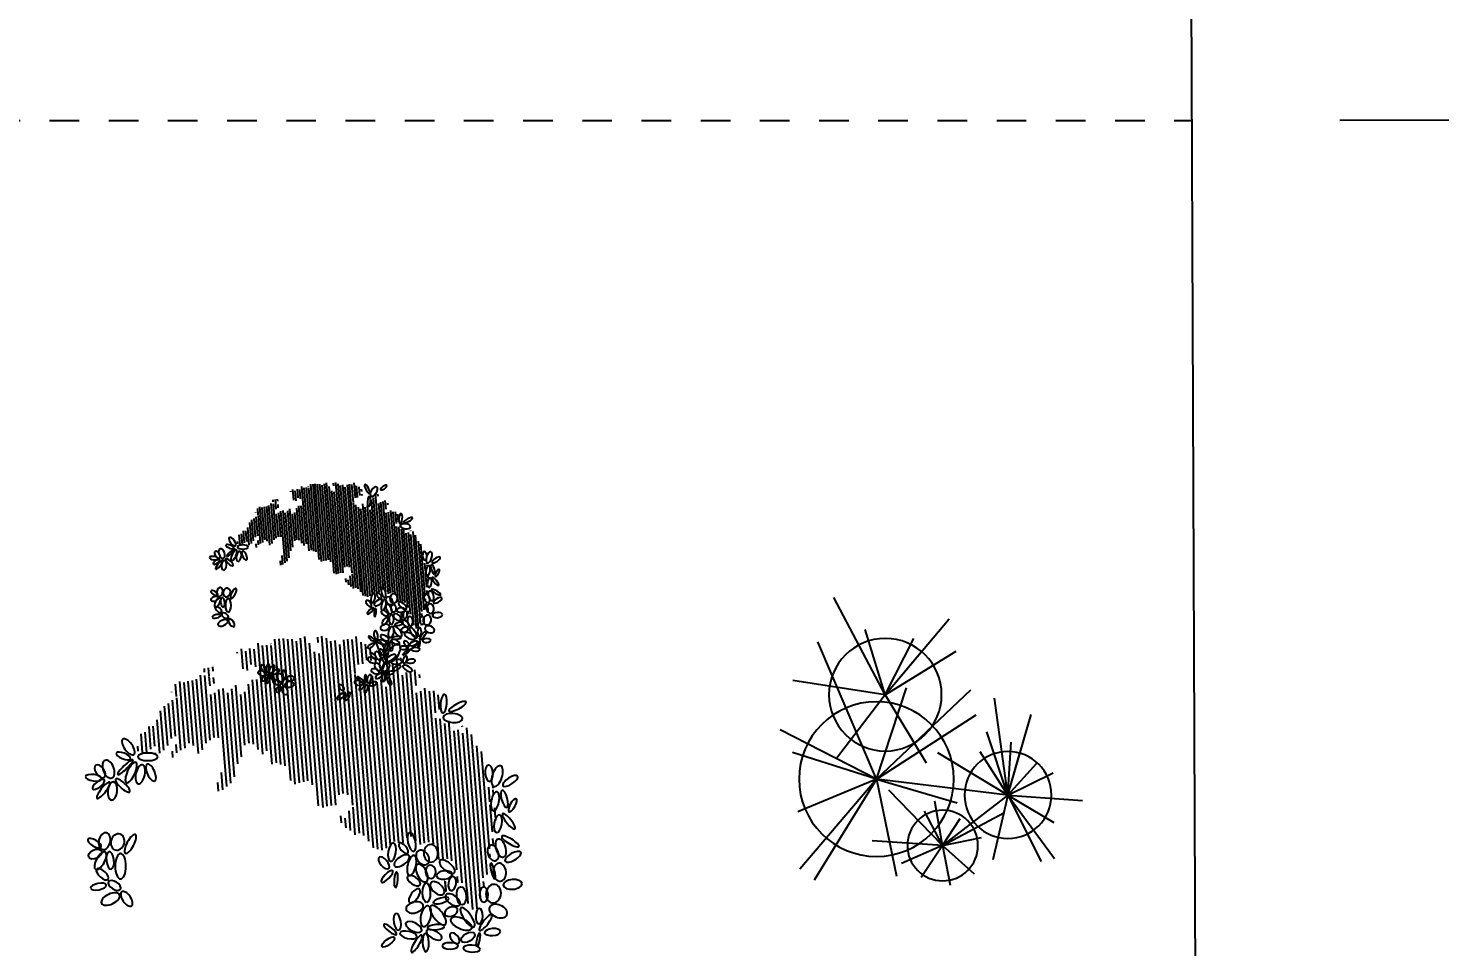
# Model space of a CAD drawing. Header units: millimetres. Extents: x 1590 to 1932, y -48 to 167.
# Drawn here: x 1717.127 to 1721.896, y -15.475 to -12.371 of the extents above; entities that cross this region are included whole.
import ezdxf

# ---------------------------------------------------------------- set-up
doc = ezdxf.new("R2010")
doc.units = ezdxf.units.MM
doc.header["$LTSCALE"] = 0.1
doc.header["$MEASUREMENT"] = 0
doc.header["$PDMODE"] = 35
doc.header["$PDSIZE"] = 0.75
doc.linetypes.add('DASHED', pattern=[0.75, 0.5, -0.25])
doc.layers.get('0').update_dxf_attribs({"linetype": 'CONTINUOUS'})
doc.layers.get('DEFPOINTS').update_dxf_attribs({"linetype": 'CONTINUOUS'})
for name, color, linetype in [('CALLES', 3, 'CONTINUOUS'), ('MUEBLES', 1, 'CONTINUOUS'), ('PAREDES', 3, 'CONTINUOUS'), ('TERRENO', 4, 'CONTINUOUS')]:
    doc.layers.add(name, color=color, linetype=linetype)
doc.styles.add('ROMAND', font='romand.shx')
doc.dimstyles.new('URBA', dxfattribs={"dimtxt": 20, "dimasz": 0.5, "dimexe": 1.25, "dimexo": 0.63, "dimgap": 0.63, "dimtad": 0, "dimtih": 1, "dimtoh": 1, "dimzin": 1, "dimdsep": 46, "dimtxsty": 'ROMAND', "dimcen": 2.5, "dimclrd": 1, "dimclre": 1, "dimclrt": 3, "dimadec": 0, "dimazin": 0, "dimtfac": 1, "dimtmove": 0, "dimatfit": 3, "dimfxl": 1, "dimtvp": 1, "dimtolj": 1, "dimtzin": 1, "dimarcsym": 0})

# ---------------------------------------------------------------- blocks, each defined once
blk = doc.blocks.new('*D28')
at = {"color": 1, "linetype": 'Continuous', "lineweight": -2, "transparency": 16777216}
for p, q in [((1721.4055, 24.0675), (1723.9452, 24.0781)), ((1723.446, 23.876), (1723.5199, 6.1137)), ((1723.5972, -12.4736), (1723.5233, 5.2887)), ((1721.5584, -12.6821), (1724.098, -12.6716))]:
    blk.add_line(p, q, dxfattribs=at)
at = {"color": 1, "linetype": 'Continuous', "transparency": 16777216}
for points in [[(1723.4793, 23.8761), (1723.4127, 23.8758), (1723.4452, 24.076)], [(1723.6306, -12.4735), (1723.5639, -12.4738), (1723.5981, -12.6736)]]:
    blk.add_solid(points, dxfattribs=at)
at = {"layer": 'DEFPOINTS', "color": 0, "linetype": 'Continuous', "transparency": 16777216}
for p in [(1720.9055, 24.0654), (1723.4452, 24.076), (1721.0584, -12.6842)]:
    blk.add_point(p, dxfattribs=at)
at = {"color": 3, "linetype": 'Continuous', "transparency": 16777216, "insert": (1723.5216, 5.7012), "char_height": 0.625, "attachment_point": 5, "style": 'ROMAND'}
blk.add_mtext('\\A1;36.75', dxfattribs=at)
blk = doc.blocks.new('E6', base_point=(554.09564, 428.344445))
blk.add_circle((554.330218, 428.344445), 0.234577)
blk = doc.blocks.new('ARB-9')
at = {"color": 0}
for p, q in [((24.1087, 9.9248), (24.1087, 9.9251)), ((24.1294, 9.0923), (24.1294, 9.9436)), ((24.1501, 9.0739), (24.1501, 9.9455)), ((24.1708, 9.8457), (24.1708, 9.9151)), ((24.088, 9.8143), (24.088, 9.8431)), ((24.1087, 9.0668), (24.1087, 9.8917)), ((24.1708, 9.0774), (24.1708, 9.8439)), ((24.0673, 9.1582), (24.0673, 9.7828)), ((24.088, 9.1022), (24.088, 9.7978)), ((24.1915, 9.0269), (24.1915, 9.8133)), ((24.2121, 9.7806), (24.2121, 9.8114)), ((24.0466, 9.7501), (24.0466, 9.7506)), ((24.0466, 9.6834), (24.0466, 9.6979)), ((24.2121, 9.0374), (24.2121, 9.7485)), ((24.2328, 9.0133), (24.2328, 9.7024)), ((24.0259, 9.6112), (24.0259, 9.6405)), ((24.0466, 9.187), (24.0466, 9.6593)), ((24.2535, 9.0084), (24.2535, 9.6908)), ((24.2742, 8.8753), (24.2742, 9.6908)), ((24.2949, 9.6449), (24.2949, 9.6908)), ((24.2949, 8.8594), (24.2949, 9.6427)), ((24.0259, 9.4474), (24.0259, 9.5793)), ((24.3156, 8.8724), (24.3156, 9.6175)), ((24.3363, 8.8786), (24.3363, 9.604)), ((24.357, 8.7734), (24.357, 9.6075)), ((24.3777, 8.7773), (24.3777, 9.6118)), ((24.3984, 8.788), (24.3984, 9.5928)), ((24.419, 8.6927), (24.419, 9.5697)), ((24.4397, 8.7347), (24.4397, 9.5747)), ((24.4604, 8.7513), (24.4604, 9.5946)), ((24.4811, 8.838), (24.4811, 9.5949)), ((24.5018, 8.8005), (24.5018, 9.5864)), ((24.5225, 8.8119), (24.5225, 9.603)), ((24.5432, 8.7801), (24.5432, 9.6154)), ((24.5639, 8.8238), (24.5639, 9.6235)), ((24.5846, 8.8056), (24.5846, 9.6172)), ((24.6053, 8.7842), (24.6053, 9.6088)), ((24.6259, 8.7665), (24.6259, 9.5746)), ((24.0053, 9.5215), (24.0053, 9.5254)), ((24.0053, 9.4646), (24.0053, 9.511)), ((24.6466, 8.5934), (24.6466, 9.5454)), ((24.6673, 8.5955), (24.6673, 9.5335)), ((24.688, 9.4056), (24.688, 9.5397)), ((24.7087, 9.4218), (24.7087, 9.5173)), ((24.7294, 9.4547), (24.7294, 9.5023)), ((24.0259, 9.3628), (24.0259, 9.4339)), ((24.7501, 9.4423), (24.7501, 9.4759)), ((24.0053, 9.3775), (24.0053, 9.398)), ((24.0053, 9.3565), (24.0053, 9.3688)), ((24.688, 8.616), (24.688, 9.3953)), ((24.7708, 8.5679), (24.7708, 9.3891)), ((24.7915, 8.6511), (24.7915, 9.3886)), ((24.8121, 8.6408), (24.8121, 9.3903)), ((24.8328, 8.598), (24.8328, 9.3954)), ((24.8535, 8.564), (24.8535, 9.3849)), ((24.7087, 8.5945), (24.7087, 9.3435)), ((24.7294, 8.5968), (24.7294, 9.3354)), ((24.7501, 8.5806), (24.7501, 9.3406)), ((24.8742, 8.5692), (24.8742, 9.2812)), ((24.8949, 8.582), (24.8949, 9.2612)), ((24.9156, 8.5708), (24.9156, 9.2639)), ((24.9363, 8.5689), (24.9363, 9.267)), ((24.957, 8.564), (24.957, 9.271)), ((24.9777, 8.564), (24.9777, 9.2518)), ((25.2673, 8.7822), (25.2673, 9.2414)), ((25.288, 8.786), (25.288, 9.2564)), ((25.3087, 9.1859), (25.3087, 9.27)), ((25.3294, 9.2341), (25.3294, 9.2748)), ((24.9984, 8.564), (24.9984, 9.1802)), ((25.019, 8.5944), (25.019, 9.1711)), ((25.0397, 8.5906), (25.0397, 9.1611)), ((25.0604, 8.5906), (25.0604, 9.1659)), ((25.2259, 8.7869), (25.2259, 9.1507)), ((25.2466, 8.8043), (25.2466, 9.2127)), ((25.0811, 8.5775), (25.0811, 9.1)), ((25.1018, 8.7519), (25.1018, 9.1141)), ((25.1225, 8.7519), (25.1225, 9.0898)), ((25.2053, 8.7712), (25.2053, 9.1185)), ((25.4121, 8.7315), (25.4121, 9.0861)), ((25.5363, 9.0638), (25.5363, 9.0945)), ((24.1294, 9.0554), (24.1294, 9.0613)), ((25.1432, 8.771), (25.1432, 9.0618)), ((25.1639, 8.8069), (25.1639, 9.0561)), ((25.1846, 8.8183), (25.1846, 9.0642)), ((25.3087, 8.7992), (25.3087, 9.019)), ((25.3294, 8.8056), (25.3294, 9.0154)), ((25.3501, 8.7125), (25.3501, 9.0256)), ((25.3708, 8.7091), (25.3708, 9.0386)), ((25.3915, 8.7263), (25.3915, 9.0703)), ((25.4328, 8.7335), (25.4328, 9.0454)), ((25.4535, 8.7383), (25.4535, 9.0328)), ((25.4742, 8.7315), (25.4742, 9.0541)), ((25.4949, 8.8095), (25.4949, 9.0623)), ((25.5156, 9.0331), (25.5156, 9.0737)), ((25.557, 8.8441), (25.557, 9.0349)), ((25.5777, 8.865), (25.5777, 9.0567)), ((25.5984, 8.9077), (25.5984, 9.069)), ((25.619, 9.0653), (25.619, 9.0752)), ((25.619, 8.9369), (25.619, 9.0331)), ((25.6397, 8.9362), (25.6397, 9.0465)), ((25.6604, 8.9619), (25.6604, 9.0627)), ((25.6811, 8.9681), (25.6811, 9.0603)), ((25.7018, 9.0264), (25.7018, 9.0502)), ((24.2328, 8.8976), (24.2328, 8.9679)), ((24.2535, 8.876), (24.2535, 8.9827)), ((25.5156, 8.8186), (25.5156, 8.993)), ((25.5363, 8.8331), (25.5363, 9.0032)), ((24.3156, 8.792), (24.3156, 8.8086)), ((24.3363, 8.7673), (24.3363, 8.8441)), ((24.6259, 8.5974), (24.6259, 8.7617)), ((25.3087, 8.7247), (25.3087, 8.7544)), ((25.3294, 8.7183), (25.3294, 8.7649)), ((25.4949, 8.7431), (25.4949, 8.803)), ((25.5156, 8.7777), (25.5156, 8.7793)), ((24.3984, 8.7049), (24.3984, 8.7207)), ((24.5432, 8.6897), (24.5432, 8.7049)), ((24.5639, 8.6245), (24.5639, 8.7016)), ((24.5846, 8.6124), (24.5846, 8.7179)), ((24.6053, 8.5838), (24.6053, 8.719)), ((25.1018, 8.6049), (25.1018, 8.6898)), ((25.1225, 8.6002), (25.1225, 8.6777)), ((25.1432, 8.6109), (25.1432, 8.7044)), ((25.1639, 8.5974), (25.1639, 8.6953)), ((25.3087, 8.6744), (25.3087, 8.6939)), ((25.3294, 8.6773), (25.3294, 8.7163)), ((25.3501, 8.6786), (25.3501, 8.6964)), ((24.5432, 8.6472), (24.5432, 8.6663)), ((25.1846, 8.6109), (25.1846, 8.6168)), ((24.2904, 8.5574), (24.2904, 8.5576)), ((24.2904, 8.0998), (24.2904, 8.5398)), ((24.3014, 8.1134), (24.3014, 8.5675)), ((24.3125, 8.1036), (24.3125, 8.5685)), ((24.3235, 8.5152), (24.3235, 8.5523)), ((24.7915, 8.5711), (24.7915, 8.5969)), ((25.019, 8.5834), (25.019, 8.5854)), ((24.2683, 8.1486), (24.2683, 8.4817)), ((24.2794, 8.4985), (24.2794, 8.5138)), ((24.2794, 8.1187), (24.2794, 8.4897)), ((24.3235, 8.1055), (24.3235, 8.5143)), ((24.3345, 8.0786), (24.3345, 8.4979)), ((24.3456, 8.4805), (24.3456, 8.4969)), ((24.2463, 8.3902), (24.2463, 8.4058)), ((24.2573, 8.4643), (24.2573, 8.4645)), ((24.2573, 8.4287), (24.2573, 8.4364)), ((24.2573, 8.164), (24.2573, 8.4158)), ((24.3456, 8.0841), (24.3456, 8.4634)), ((24.3566, 8.0713), (24.3566, 8.4388)), ((24.3676, 8.0687), (24.3676, 8.4326)), ((24.3787, 7.9977), (24.3787, 8.4326)), ((24.3897, 8.4082), (24.3897, 8.4326)), ((24.3897, 7.9892), (24.3897, 8.407)), ((24.5332, 7.9702), (24.5332, 8.3967)), ((24.2352, 8.3423), (24.2352, 8.3444)), ((24.2352, 8.312), (24.2352, 8.3367)), ((24.2463, 8.3028), (24.2463, 8.3732)), ((24.4007, 7.9962), (24.4007, 8.3935)), ((24.4118, 7.9995), (24.4118, 8.3864)), ((24.4228, 7.9434), (24.4228, 8.3882)), ((24.4338, 7.9454), (24.4338, 8.3905)), ((24.4449, 7.9511), (24.4449, 8.3804)), ((24.4559, 7.9003), (24.4559, 8.368)), ((24.467, 7.9227), (24.467, 8.3707)), ((24.478, 7.9316), (24.478, 8.3813)), ((24.489, 7.9778), (24.489, 8.3815)), ((24.5001, 7.9578), (24.5001, 8.3769)), ((24.5111, 7.9639), (24.5111, 8.3858)), ((24.5221, 7.9469), (24.5221, 8.3924)), ((24.5442, 7.9605), (24.5442, 8.3934)), ((24.5552, 7.9491), (24.5552, 8.3889)), ((24.5663, 7.9397), (24.5663, 8.3707)), ((24.5773, 7.8473), (24.5773, 8.3551)), ((24.5883, 7.8485), (24.5883, 8.3487)), ((24.5994, 8.2805), (24.5994, 8.352)), ((24.6104, 8.2892), (24.6104, 8.3401)), ((24.6214, 8.3067), (24.6214, 8.3321)), ((24.2352, 8.2655), (24.2352, 8.2765)), ((24.2352, 8.2543), (24.2352, 8.2609)), ((24.2463, 8.2577), (24.2463, 8.2956)), ((24.5994, 7.8594), (24.5994, 8.275)), ((24.6325, 8.3001), (24.6325, 8.318)), ((24.6435, 7.8337), (24.6435, 8.2717)), ((24.6545, 7.8781), (24.6545, 8.2714)), ((24.6656, 7.8726), (24.6656, 8.2724)), ((24.6766, 7.8498), (24.6766, 8.2751)), ((24.6876, 7.8316), (24.6876, 8.2695)), ((24.6104, 7.8479), (24.6104, 8.2474)), ((24.6214, 7.8491), (24.6214, 8.2431)), ((24.6325, 7.8405), (24.6325, 8.2458)), ((24.6987, 7.8345), (24.6987, 8.2142)), ((24.7097, 7.8413), (24.7097, 8.2035)), ((24.7207, 7.8353), (24.7207, 8.205)), ((24.7318, 7.8343), (24.7318, 8.2066)), ((24.7428, 7.8316), (24.7428, 8.2087)), ((24.7538, 7.8316), (24.7538, 8.1985)), ((24.9083, 7.948), (24.9083, 8.193)), ((24.9194, 7.9501), (24.9194, 8.2009)), ((24.9304, 8.1634), (24.9304, 8.2082)), ((24.9414, 8.189), (24.9414, 8.2108)), ((24.7649, 7.8316), (24.7649, 8.1603)), ((24.7759, 7.8479), (24.7759, 8.1555)), ((24.787, 7.8458), (24.787, 8.1501)), ((24.798, 7.8458), (24.798, 8.1527)), ((24.8201, 7.9319), (24.8201, 8.125)), ((24.8752, 7.9422), (24.8752, 8.1274)), ((24.8863, 7.9505), (24.8863, 8.1446)), ((24.8973, 7.9598), (24.8973, 8.1777)), ((24.3014, 8.0937), (24.3014, 8.0969)), ((24.809, 7.8389), (24.809, 8.1175)), ((24.8311, 7.9319), (24.8311, 8.1121)), ((24.8421, 7.942), (24.8421, 8.0971)), ((24.8532, 7.9612), (24.8532, 8.0941)), ((24.8642, 7.9673), (24.8642, 8.0984)), ((24.9304, 7.9571), (24.9304, 8.0743)), ((24.9414, 7.9605), (24.9414, 8.0724)), ((24.9525, 7.9109), (24.9525, 8.0778)), ((24.9635, 7.909), (24.9635, 8.0848)), ((24.9745, 7.9182), (24.9745, 8.1017)), ((24.9856, 7.921), (24.9856, 8.1101)), ((24.9966, 7.9221), (24.9966, 8.0884)), ((25.0076, 7.9246), (25.0076, 8.0817)), ((25.0187, 7.921), (25.0187, 8.0931)), ((25.0297, 7.9626), (25.0297, 8.0974)), ((25.0407, 8.0818), (25.0407, 8.1035)), ((25.0407, 7.9675), (25.0407, 8.0604)), ((25.0518, 8.0982), (25.0518, 8.1146)), ((25.0518, 7.9752), (25.0518, 8.0659)), ((25.0628, 7.981), (25.0628, 8.0828)), ((25.0738, 7.9922), (25.0738, 8.0945)), ((25.0849, 8.015), (25.0849, 8.101)), ((25.0959, 8.099), (25.0959, 8.1043)), ((25.0959, 8.0306), (25.0959, 8.0819)), ((25.107, 8.0302), (25.107, 8.089)), ((25.118, 8.0439), (25.118, 8.0976)), ((25.129, 8.0472), (25.129, 8.0964)), ((25.1401, 8.0783), (25.1401, 8.091)), ((24.3566, 8.0096), (24.3566, 8.0471)), ((24.3676, 7.9981), (24.3676, 8.055)), ((24.4007, 7.9533), (24.4007, 7.9621)), ((24.4118, 7.9401), (24.4118, 7.9811)), ((24.5663, 7.8495), (24.5663, 7.9371)), ((24.9304, 7.9174), (24.9304, 7.9332)), ((24.9414, 7.914), (24.9414, 7.9388)), ((25.0297, 7.9272), (25.0297, 7.9591)), ((25.0407, 7.9456), (25.0407, 7.9465)), ((24.4449, 7.9068), (24.4449, 7.9153)), ((24.5221, 7.8987), (24.5221, 7.9068)), ((24.5221, 7.876), (24.5221, 7.8862)), ((24.5332, 7.8639), (24.5332, 7.905)), ((24.5442, 7.8575), (24.5442, 7.9138)), ((24.5552, 7.8422), (24.5552, 7.9143)), ((24.8201, 7.8535), (24.8201, 7.8988)), ((24.8311, 7.851), (24.8311, 7.8923)), ((24.8421, 7.8567), (24.8421, 7.9066)), ((24.8532, 7.8495), (24.8532, 7.9017)), ((24.8642, 7.8567), (24.8642, 7.8598)), ((24.9304, 7.8906), (24.9304, 7.901)), ((24.9414, 7.8921), (24.9414, 7.9129)), ((24.9525, 7.8928), (24.9525, 7.9023)), ((24.6545, 7.8354), (24.6545, 7.8492)), ((24.7759, 7.842), (24.7759, 7.8431))]:
    blk.add_line(p, q, dxfattribs=at)
for p, xscale, yscale, zscale, rotation in [((24.1254, 10.0625), 0.1398701017241379, -0.03284366702586208, 0.1398701017241379, 73.542731), ((24.2109, 10.1282), 0.1758367028017242, -0.07173749288793103, 0.1758367028017242, 171.928069), ((24.1502, 10.0625), 0.1574537877155173, 0.08556640991379312, 0.1574537877155173, 25.551858), ((24.2293, 10.1023), 0.1334760420258621, -0.07260180129310345, 0.1334760420258621, 305.58337), ((24.2349, 10.1152), 0.1638478474137931, -0.06568735150862069, 0.1638478474137931, 355.645101), ((24.3868, 10.0426), 0.1886248396551724, -0.06568735150862069, 0.1886248396551724, 87.213589), ((24.4051, 10.0495), 0.2062085081896552, -0.05272274288793104, 0.2062085081896552, 54.41663), ((24.1014, 10.0625), 0.1638478474137931, -0.07173749288793103, 0.1638478474137931, 180), ((24.1254, 10.0495), 0.2070077547413793, -0.05272274288793104, 0.2070077547413793, 227.239264), ((24.1502, 10.0297), 0.2365802961206897, -0.07865196012931033, 0.2365802961206897, 299.935902), ((24.1622, 10.0366), 0.2365802961206897, -0.1054454857758621, 0.2365802961206897, 330.837991), ((24.3804, 10.0297), 0.1766359668103449, -0.07865196012931033, 0.1766359668103449, 146.794294), ((24.4051, 10.0297), 0.1822307799568966, -0.08556640991379312, 0.1822307799568966, 327.347353), ((24.4291, 10.0564), 0.1822307799568966, -0.07260180129310345, 0.1822307799568966, 342.3308149999999), ((24.5266, 10.0366), 0.1694426431034483, -0.04580827564655172, 0.1694426431034483, 316.804062), ((24.5386, 10.0495), 0.1574537877155173, 0.05877288426724138, 0.1574537877155173, 32.501065), ((24.0678, 9.9424), 0.1934203887931035, -0.1287817778017241, 0.1934203887931035, 152.112675), ((24.1254, 10.0167), 0.1582530342672414, -0.07260180129310345, 0.1582530342672414, 263.05435), ((24.2229, 9.938), 0.1398701017241379, -0.09161656875000002, 0.1398701017241379, 16.690792), ((24.35, 9.9112), 0.2429743558189655, -0.09766671012931036, 0.2429743558189655, 122.817286), ((24.3748, 10.0167), 0.1758367028017242, -0.05272274288793104, 0.1758367028017242, 180), ((24.3628, 9.9112), 0.2181973635775862, -0.1045811773706897, 0.2181973635775862, 72.40862299999999), ((24.5146, 10.0167), 0.1758367028017242, -0.07260180129310345, 0.1758367028017242, 274.748106), ((24.0551, 9.9216), 0.1934203887931035, -0.1547109950431035, 0.1934203887931035, 254.7984), ((24.0926, 9.9147), 0.1558552596982759, -0.08729502672413794, 0.1558552596982759, 266.487796), ((24.1989, 9.9182), 0.1814315159482759, -0.1045811773706897, 0.1814315159482759, 270), ((24.2109, 9.9182), 0.1758367028017242, -0.09161656875000002, 0.1758367028017242, 319.587694), ((24.338, 9.8983), 0.170241907112069, -0.05185843448275862, 0.170241907112069, 191.266013), ((24.3868, 9.9052), 0.1822307799568966, -0.1114956271551724, 0.1822307799568966, 10.58008), ((24.3987, 9.8265), 0.170241907112069, -0.07865196012931033, 0.170241907112069, 49.743806), ((23.9927, 9.8404), 0.1934203887931035, -0.10112394375, 0.1934203887931035, 180), ((24.2469, 9.8464), 0.1462641788793103, -0.07951626853448276, 0.1462641788793103, 255.613959), ((24.2836, 9.8594), 0.1758367028017242, -0.09853101853448276, 0.1758367028017242, 314.0484609999999), ((24.2717, 9.8464), 0.1031042540948276, -0.006914449784482759, 0.1031042540948276, 270), ((24.3628, 9.7997), 0.1998144484913793, 0.07865196012931033, 0.1998144484913793, 85.992639), ((24.0055, 9.8205), 0.187026311637931, -0.1348319191810345, 0.187026311637931, 270), ((24.0303, 9.8067), 0.1686433965517242, -0.03370797543103448, 0.1686433965517242, 280.4783160000001), ((24.2229, 9.7609), 0.1942196353448276, -0.08556640991379312, 0.1942196353448276, 315.909593), ((24.2349, 9.7669), 0.1638478474137931, -0.0847021015086207, 0.1638478474137931, 2.251892), ((24.338, 9.7807), 0.1398701017241379, -0.1054454857758621, 0.1398701017241379, 270), ((24.3628, 9.7937), 0.1998144484913793, -0.09853101853448276, 0.1998144484913793, 291.88042), ((24.3931, 9.8067), 0.1574537877155173, -0.07865196012931033, 0.1574537877155173, 321.691422), ((24.4107, 9.6623), 0.212602567887931, -0.08556640991379312, 0.212602567887931, 71.749948), ((24.5018, 9.7341), 0.1638478474137931, -0.03889382586206896, 0.1638478474137931, 81.175392), ((24.5202, 9.728), 0.1638478474137931, -0.05272274288793104, 0.1638478474137931, 40.566776), ((25.8342, 9.7228), 0.1758367028017242, -0.08556640991379312, 0.1758367028017242, 119.944796), ((25.8462, 9.7358), 0.2062085081896552, -0.1045811773706897, 0.2062085081896552, 20.744685), ((23.9743, 9.7263), 0.187026311637931, -0.0743304181034483, 0.187026311637931, 205.261598), ((23.9807, 9.7055), 0.1934203887931035, -0.10112394375, 0.1934203887931035, 282.305911), ((24.0175, 9.7194), 0.1686433965517242, -0.1080383935344828, 0.1686433965517242, 287.217457), ((24.3324, 9.7012), 0.1822307799568966, -0.144339311637931, 0.1822307799568966, 266.129052), ((24.35, 9.7081), 0.1646470939655172, -0.1184100943965517, 0.1646470939655172, 301.793919), ((24.4355, 9.6623), 0.1822307799568966, -0.08556640991379312, 0.1822307799568966, 29.714794), ((24.5386, 9.715), 0.1518589745689655, -0.07260180129310345, 0.1518589745689655, 306.041986), ((25.8398, 9.7099), 0.1454649148706897, -0.07865196012931033, 0.1454649148706897, 322.530636), ((25.9069, 9.6839), 0.1638478474137931, -0.06568735150862069, 0.1638478474137931, 6.885925999999999), ((23.9807, 9.6044), 0.2054092441810345, -0.05358705129310345, 0.2054092441810345, 144.501428), ((24.4107, 9.6424), 0.2006136950431035, -0.07865196012931033, 0.2006136950431035, 277.965534), ((24.4411, 9.6494), 0.1342753060344828, -0.0596371926724138, 0.1342753060344828, 305.188152), ((24.5266, 9.6822), 0.1942196353448276, -0.07865196012931033, 0.1942196353448276, 256.776838), ((25.8254, 9.5379), 0.261357288362069, -0.1114956271551724, 0.261357288362069, 85.44208800000001), ((25.895, 9.6571), 0.1574537877155173, -0.07173749288793103, 0.1574537877155173, 314.1184079999999), ((23.9679, 9.4964), 0.1998144484913793, -0.05358705129310345, 0.1998144484913793, 124.601171), ((24.0055, 9.5845), 0.187026311637931, -0.0812448853448276, 0.187026311637931, 254.828294), ((25.8798, 9.524), 0.1822307799568966, -0.07865196012931033, 0.1822307799568966, 92.20655800000002), ((25.8981, 9.524), 0.2062085081896552, -0.0847021015086207, 0.2062085081896552, 56.620077), ((25.9165, 9.518), 0.1454649148706897, 0.09161656875000002, 0.1454649148706897, 21.157575), ((23.9368, 9.4895), 0.1558552596982759, -0.05358705129310345, 0.1558552596982759, 236.262371), ((25.8014, 9.5379), 0.2181973635775862, -0.07260180129310345, 0.2181973635775862, 237.514893), ((25.8494, 9.518), 0.170241907112069, -0.1382891528017241, 0.170241907112069, 248.38077), ((25.9101, 9.5111), 0.1766359668103449, -0.1175457859913793, 0.1766359668103449, 252.313808), ((25.9165, 9.4981), 0.1574537877155173, -0.06568735150862069, 0.1574537877155173, 325.179835), ((23.9615, 9.3814), 0.187026311637931, -0.06050150107758621, 0.187026311637931, 100.347736), ((23.9863, 9.3883), 0.1998144484913793, -0.0812448853448276, 0.1998144484913793, 73.987174), ((23.9552, 9.3615), 0.1814315159482759, -0.06741596831896551, 0.1814315159482759, 209.167432), ((23.9991, 9.3615), 0.2245914407327587, -0.10112394375, 0.2245914407327587, 247.872239), ((24.0175, 9.3348), 0.1686433965517242, -0.0812448853448276, 0.1686433965517242, 270), ((25.819, 9.1766), 0.1950188993534483, -0.05877288426724138, 0.1950188993534483, 132.760736), ((25.8318, 9.1895), 0.1878255756465518, -0.09853101853448276, 0.1878255756465518, 79.93621999999999), ((25.8494, 9.1895), 0.212602567887931, -0.05272274288793104, 0.212602567887931, 47.239264), ((25.8742, 9.1766), 0.1518589745689655, -0.05877288426724138, 0.1518589745689655, 32.228389), ((25.6616, 9.1178), 0.1878255756465518, -0.07865196012931033, 0.1878255756465518, 109.518547), ((25.6855, 9.1178), 0.2006136950431035, -0.09248087715517243, 0.2006136950431035, 73.80598400000001), ((25.7159, 9.104), 0.2309855004310345, -0.07865196012931033, 0.2309855004310345, 60.76383000000001), ((25.7287, 9.091), 0.2181973635775862, -0.03889382586206896, 0.2181973635775862, 39.219307), ((25.8374, 9.1697), 0.1942196353448276, -0.1114956271551724, 0.1942196353448276, 286.618283), ((25.8742, 9.1636), 0.1518589745689655, -0.08556640991379312, 0.1518589745689655, 300.195482), ((25.8862, 9.1697), 0.170241907112069, -0.06568735150862069, 0.170241907112069, 347.7961789999999), ((25.7039, 9.0781), 0.2062085081896552, -0.07865196012931033, 0.2062085081896552, 175.292933), ((25.7407, 9.085), 0.1574537877155173, -0.0596371926724138, 0.1574537877155173, 333.206796), ((24.2165, 9.0063), 0.2006136950431035, -0.09248087715517243, 0.2006136950431035, 169.89314), ((25.7223, 9.0651), 0.1942196353448276, -0.08556640991379312, 0.1942196353448276, 301.060408), ((24.1861, 8.9795), 0.2006136950431035, -0.05272274288793104, 0.2006136950431035, 203.115863), ((24.2165, 8.9864), 0.1942196353448276, -0.06568735150862069, 0.1942196353448276, 259.881614), ((24.6557, 8.8512), 0.09377957482758624, -0.03134553827586208, 0.09377957482758624, 54.629061), ((24.6783, 8.8512), 0.1069939706896552, -0.03825999620689656, 0.1069939706896552, 32.662387), ((24.4681, 8.7936), 0.08695924448275864, -0.03595518310344828, 0.08695924448275864, 108.535537), ((24.4899, 8.8093), 0.1942196353448276, -0.0596371926724138, 0.1942196353448276, 259.521684), ((24.4839, 8.771), 0.08738551862068968, -0.03180650275862069, 0.08738551862068968, 81.175392), ((24.5585, 8.8236), 0.0775812879310345, -0.03503325413793104, 0.0775812879310345, 196.085972), ((24.5649, 8.8129), 0.09079568379310346, -0.04194771206896552, 0.09079568379310346, 249.946493), ((24.5713, 8.8199), 0.09079568379310346, -0.03134553827586208, 0.09079568379310346, 72.514496), ((24.5781, 8.8093), 0.0809914531034483, -0.02074337379310345, 0.0809914531034483, 264.440296), ((24.5845, 8.8129), 0.08738551862068968, -0.02811879620689656, 0.08738551862068968, 52.422076), ((24.5875, 8.806), 0.08440161827586208, -0.02811879620689656, 0.08440161827586208, 317.202229), ((24.5909, 8.8166), 0.09079568379310346, -0.04563541862068967, 0.09079568379310346, 338.153925), ((24.6847, 8.8374), 0.06820333137931037, -0.04194771206896552, 0.06820333137931037, 306.8794), ((24.9762, 8.7954), 0.09079568379310346, -0.05623759241379311, 0.09079568379310346, 108.796262), ((24.989, 8.7954), 0.06820333137931037, -0.04194771206896552, 0.06820333137931037, 50.890389), ((24.3901, 8.7429), 0.1099778710344828, -0.04563541862068967, 0.1099778710344828, 144.06217), ((24.4016, 8.7429), 0.08354907931034483, -0.03964288965517243, 0.08354907931034483, 24.05534500000001), ((24.4775, 8.7742), 0.09079568379310346, -0.03134553827586208, 0.09079568379310346, 185.211036), ((24.4873, 8.7604), 0.09718974931034487, -0.0557766279310345, 0.09718974931034487, 227.239264), ((24.4937, 8.7498), 0.09377957482758624, -0.05254987655172415, 0.09377957482758624, 265.442088), ((24.4873, 8.771), 0.09718974931034487, -0.03872096068965518, 0.09718974931034487, 28.399808), ((24.5035, 8.7567), 0.08397535344827589, -0.0557766279310345, 0.08397535344827589, 296.743497), ((24.5069, 8.7673), 0.08738551862068968, -0.04886217000000001, 0.08738551862068968, 336.3547549999999), ((24.9536, 8.7604), 0.07118722241379312, -0.05254987655172415, 0.07118722241379312, 180), ((24.9664, 8.7885), 0.09377957482758624, -0.05623759241379311, 0.09377957482758624, 180), ((24.963, 8.7604), 0.09079568379310346, -0.03503325413793104, 0.09079568379310346, 276.387212), ((24.9728, 8.771), 0.09420584896551727, -0.0631520503448276, 0.09420584896551727, 306.707109), ((24.986, 8.7848), 0.09036940965517243, -0.04194771206896552, 0.09036940965517243, 330.787984), ((25.0278, 8.7323), 0.09420584896551727, -0.03503325413793104, 0.09420584896551727, 204.302428), ((25.0278, 8.7429), 0.07118722241379312, -0.02443108034482759, 0.07118722241379312, 118.163468), ((25.0346, 8.736), 0.09036940965517243, -0.02811879620689656, 0.09036940965517243, 65.345158), ((25.0474, 8.7323), 0.08397535344827589, -0.03825999620689656, 0.08397535344827589, 45.284341), ((25.0538, 8.7323), 0.08738551862068968, -0.04517445413793105, 0.08738551862068968, 338.153925), ((24.3449, 8.6659), 0.09377957482758624, -0.03825999620689656, 0.09377957482758624, 171.928069), ((24.3684, 8.6649), 0.1462641788793103, -0.05272274288793104, 0.1462641788793103, 208.929827), ((24.3709, 8.7254), 0.09036940965517243, -0.04194771206896552, 0.09036940965517243, 183.550469), ((24.3513, 8.6696), 0.08738551862068968, 0.02074337379310345, 0.08738551862068968, 31.198129), ((24.385, 8.7323), 0.08013891413793105, -0.03964288965517243, 0.08013891413793105, 247.464162), ((24.4595, 8.7168), 0.2062085081896552, -0.1045811773706897, 0.2062085081896552, 232.770168), ((24.4451, 8.7221), 0.1133880362068966, -0.04932313448275864, 0.1133880362068966, 180), ((24.4711, 8.7148), 0.1231922668965518, -0.04517445413793105, 0.1231922668965518, 208.399808), ((24.4485, 8.624), 0.1099778710344828, -0.02811879620689656, 0.1099778710344828, 54.41663), ((24.4745, 8.7046), 0.106567705862069, -0.03503325413793104, 0.106567705862069, 248.725883), ((24.4715, 8.6908), 0.1942196353448276, -0.05877288426724138, 0.1942196353448276, 292.425598), ((24.4839, 8.6972), 0.09420584896551727, -0.05254987655172415, 0.09420584896551727, 282.462417), ((24.5001, 8.7046), 0.09079568379310346, -0.05254987655172415, 0.09079568379310346, 289.542316), ((24.5133, 8.7009), 0.09377957482758624, -0.03134553827586208, 0.09377957482758624, 312.760736), ((24.5197, 8.7148), 0.09079568379310346, -0.05254987655172415, 0.09079568379310346, 329.257383), ((25.0346, 8.7254), 0.09036940965517243, -0.04194771206896552, 0.09036940965517243, 234.962822), ((25.044, 8.7221), 0.08440161827586208, -0.03872096068965518, 0.08440161827586208, 261.553413), ((25.0538, 8.7221), 0.09079568379310346, -0.04240867655172414, 0.09079568379310346, 296.57734), ((24.2686, 8.5668), 0.1031575406896552, -0.06868361482758621, 0.1031575406896552, 152.112675), ((24.2865, 8.6309), 0.08738551862068968, -0.03825999620689656, 0.08738551862068968, 180), ((24.2993, 8.624), 0.110404135862069, -0.02811879620689656, 0.110404135862069, 227.239264), ((24.2993, 8.6064), 0.08440161827586208, -0.03872096068965518, 0.08440161827586208, 263.05435), ((24.2993, 8.6309), 0.07459738758620692, -0.01751662241379311, 0.07459738758620692, 73.542731), ((24.3125, 8.6134), 0.1261761579310345, -0.04194771206896552, 0.1261761579310345, 299.935902), ((24.3125, 8.6309), 0.08397535344827589, 0.04563541862068967, 0.08397535344827589, 25.551858), ((24.3189, 8.617), 0.1261761579310345, -0.05623759241379311, 0.1261761579310345, 330.837991), ((24.3547, 8.6521), 0.07118722241379312, -0.03872096068965518, 0.07118722241379312, 305.58337), ((24.3577, 8.659), 0.08738551862068968, -0.03503325413793104, 0.08738551862068968, 355.645101), ((24.4191, 8.5502), 0.1295863231034483, -0.05208891206896553, 0.1295863231034483, 122.817286), ((24.4323, 8.6064), 0.09377957482758624, -0.02811879620689656, 0.09377957482758624, 180), ((24.4353, 8.6134), 0.09420584896551727, -0.04194771206896552, 0.09420584896551727, 146.794294), ((24.4259, 8.5502), 0.1163719272413793, -0.0557766279310345, 0.1163719272413793, 72.40862299999999), ((24.4387, 8.6203), 0.1005999144827586, -0.03503325413793104, 0.1005999144827586, 87.213589), ((24.4485, 8.6134), 0.09718974931034487, -0.04563541862068967, 0.09718974931034487, 327.347353), ((24.4613, 8.6276), 0.09718974931034487, -0.03872096068965518, 0.09718974931034487, 342.3308149999999), ((24.5069, 8.6064), 0.09377957482758624, -0.03872096068965518, 0.09377957482758624, 274.748106), ((24.5133, 8.617), 0.09036940965517243, -0.02443108034482759, 0.09036940965517243, 316.804062), ((24.5197, 8.624), 0.08397535344827589, 0.03134553827586208, 0.08397535344827589, 32.501065), ((24.2618, 8.5557), 0.1031575406896552, -0.0825125306896552, 0.1031575406896552, 254.7984), ((24.2818, 8.552), 0.08312280517241383, -0.04655734758620691, 0.08312280517241383, 266.487796), ((24.3385, 8.5539), 0.09676347517241382, -0.0557766279310345, 0.09676347517241382, 270), ((24.3449, 8.5539), 0.09377957482758624, -0.04886217000000001, 0.09377957482758624, 319.587694), ((24.3513, 8.5645), 0.07459738758620692, -0.04886217000000001, 0.07459738758620692, 16.690792), ((24.4127, 8.5433), 0.09079568379310346, -0.02765783172413793, 0.09079568379310346, 191.266013), ((24.4259, 8.4907), 0.106567705862069, 0.04194771206896552, 0.106567705862069, 85.992639), ((24.4387, 8.547), 0.09718974931034487, -0.05946433448275863, 0.09718974931034487, 10.58008), ((24.4451, 8.505), 0.09079568379310346, -0.04194771206896552, 0.09079568379310346, 49.743806), ((24.2285, 8.5124), 0.1031575406896552, -0.05393277000000001, 0.1031575406896552, 180), ((24.2354, 8.5018), 0.09974736620689657, -0.07191035689655174, 0.09974736620689657, 270), ((24.2486, 8.4944), 0.08994314482758624, -0.01797758689655173, 0.08994314482758624, 280.4783160000001), ((24.3513, 8.47), 0.1035838055172414, -0.04563541862068967, 0.1035838055172414, 315.909593), ((24.3641, 8.5156), 0.07800756206896553, -0.04240867655172414, 0.07800756206896553, 255.613959), ((24.3577, 8.4732), 0.08738551862068968, -0.04517445413793105, 0.08738551862068968, 2.251892), ((24.3837, 8.5225), 0.09377957482758624, -0.05254987655172415, 0.09377957482758624, 314.0484609999999), ((24.3773, 8.5156), 0.05498893551724139, -0.003687706551724138, 0.05498893551724139, 270), ((24.4127, 8.4806), 0.07459738758620692, -0.05623759241379311, 0.07459738758620692, 270), ((24.4259, 8.4875), 0.106567705862069, -0.05254987655172415, 0.106567705862069, 291.88042), ((24.4421, 8.4944), 0.08397535344827589, -0.04194771206896552, 0.08397535344827589, 321.691422), ((24.4515, 8.4174), 0.1133880362068966, -0.04563541862068967, 0.1133880362068966, 71.749948), ((24.5001, 8.4557), 0.08738551862068968, -0.02074337379310345, 0.08738551862068968, 81.175392), ((24.5099, 8.4525), 0.08738551862068968, -0.02811879620689656, 0.08738551862068968, 40.566776), ((25.2107, 8.4497), 0.09377957482758624, -0.04563541862068967, 0.09377957482758624, 119.944796), ((25.2171, 8.4566), 0.1099778710344828, -0.0557766279310345, 0.1099778710344828, 20.744685), ((24.2187, 8.4516), 0.09974736620689657, -0.03964288965517243, 0.09974736620689657, 205.261598), ((24.2221, 8.3866), 0.1095515968965518, -0.02857976068965518, 0.1095515968965518, 144.501428), ((24.2221, 8.4405), 0.1031575406896552, -0.05393277000000001, 0.1031575406896552, 282.305911), ((24.2418, 8.4479), 0.08994314482758624, -0.05762047655172415, 0.08994314482758624, 287.217457), ((24.4097, 8.4382), 0.09718974931034487, -0.07698096620689657, 0.09718974931034487, 266.129052), ((24.4191, 8.4419), 0.08781178344827588, -0.0631520503448276, 0.08781178344827588, 301.793919), ((24.4515, 8.4068), 0.1069939706896552, -0.04194771206896552, 0.1069939706896552, 277.965534), ((24.4647, 8.4174), 0.09718974931034487, -0.04563541862068967, 0.09718974931034487, 29.714794), ((24.4677, 8.4105), 0.07161349655172417, -0.03180650275862069, 0.07161349655172417, 305.188152), ((24.5133, 8.428), 0.1035838055172414, -0.04194771206896552, 0.1035838055172414, 256.776838), ((24.5197, 8.4456), 0.0809914531034483, -0.03872096068965518, 0.0809914531034483, 306.041986), ((25.206, 8.3511), 0.1393905537931035, -0.05946433448275863, 0.1393905537931035, 85.44208800000001), ((25.2137, 8.4428), 0.0775812879310345, -0.04194771206896552, 0.0775812879310345, 322.530636), ((25.2431, 8.4147), 0.08397535344827589, -0.03825999620689656, 0.08397535344827589, 314.1184079999999), ((25.2495, 8.429), 0.08738551862068968, -0.03503325413793104, 0.08738551862068968, 6.885925999999999), ((24.1987, 8.3252), 0.08312280517241383, -0.02857976068965518, 0.08312280517241383, 236.262371), ((24.2153, 8.3289), 0.106567705862069, -0.02857976068965518, 0.106567705862069, 124.601171), ((24.2354, 8.376), 0.09974736620689657, -0.0433306055172414, 0.09974736620689657, 254.828294), ((25.1932, 8.3511), 0.1163719272413793, -0.03872096068965518, 0.1163719272413793, 237.514893), ((25.2188, 8.3405), 0.09079568379310346, -0.07375421482758622, 0.09079568379310346, 248.38077), ((25.235, 8.3437), 0.09718974931034487, -0.04194771206896552, 0.09718974931034487, 92.20655800000002), ((25.2512, 8.3368), 0.09420584896551727, -0.06269108586206898, 0.09420584896551727, 252.313808), ((25.2448, 8.3437), 0.1099778710344828, -0.04517445413793105, 0.1099778710344828, 56.620077), ((25.2546, 8.3299), 0.08397535344827589, -0.03503325413793104, 0.08397535344827589, 325.179835), ((25.2546, 8.3405), 0.0775812879310345, 0.04886217000000001, 0.0775812879310345, 21.157575), ((24.2085, 8.257), 0.09676347517241382, -0.03595518310344828, 0.09676347517241382, 209.167432), ((24.2119, 8.2676), 0.09974736620689657, -0.03226746724137931, 0.09974736620689657, 100.347736), ((24.232, 8.257), 0.119782101724138, -0.05393277000000001, 0.119782101724138, 247.872239), ((24.2251, 8.2713), 0.106567705862069, -0.0433306055172414, 0.106567705862069, 73.987174), ((24.2418, 8.2427), 0.08994314482758624, -0.0433306055172414, 0.08994314482758624, 270), ((25.2026, 8.1584), 0.1040100796551724, -0.03134553827586208, 0.1040100796551724, 132.760736), ((25.2094, 8.1653), 0.1001736403448276, -0.05254987655172415, 0.1001736403448276, 79.93621999999999), ((25.2188, 8.1653), 0.1133880362068966, -0.02811879620689656, 0.1133880362068966, 47.239264), ((25.1186, 8.127), 0.1001736403448276, -0.04194771206896552, 0.1001736403448276, 109.518547), ((25.1314, 8.127), 0.1069939706896552, -0.04932313448275864, 0.1069939706896552, 73.80598400000001), ((25.1476, 8.1197), 0.1231922668965518, -0.04194771206896552, 0.1231922668965518, 60.76383000000001), ((25.1544, 8.1127), 0.1163719272413793, -0.02074337379310345, 0.1163719272413793, 39.219307), ((25.2124, 8.1547), 0.1035838055172414, -0.05946433448275863, 0.1035838055172414, 286.618283), ((25.232, 8.1515), 0.0809914531034483, -0.04563541862068967, 0.0809914531034483, 300.195482), ((25.232, 8.1584), 0.0809914531034483, -0.03134553827586208, 0.0809914531034483, 32.228389), ((25.2384, 8.1547), 0.09079568379310346, -0.03503325413793104, 0.09079568379310346, 347.7961789999999), ((24.3317, 8.0533), 0.1069939706896552, -0.02811879620689656, 0.1069939706896552, 203.115863), ((24.3479, 8.0676), 0.1069939706896552, -0.04932313448275864, 0.1069939706896552, 169.89314), ((24.3479, 8.057), 0.1035838055172414, -0.03503325413793104, 0.1035838055172414, 259.881614), ((25.1412, 8.1058), 0.1099778710344828, -0.04194771206896552, 0.1099778710344828, 175.292933), ((25.151, 8.0989), 0.1035838055172414, -0.04563541862068967, 0.1035838055172414, 301.060408), ((25.1608, 8.1095), 0.08397535344827589, -0.03180650275862069, 0.08397535344827589, 333.206796), ((24.4775, 7.9131), 0.1099778710344828, -0.0557766279310345, 0.1099778710344828, 232.770168), ((24.4937, 7.9625), 0.1035838055172414, -0.03180650275862069, 0.1035838055172414, 259.521684), ((24.4289, 7.8855), 0.07800756206896553, -0.02811879620689656, 0.07800756206896553, 208.929827), ((24.4839, 7.8993), 0.1035838055172414, -0.03134553827586208, 0.1035838055172414, 292.425598)]:
    blk.add_blockref('E6', p, dxfattribs=dict(xscale=xscale, yscale=yscale, zscale=zscale, rotation=rotation))
blk = doc.blocks.new('ARB-2')
at = {"color": 3}
for p, q in [((-0.071, 0.3995), (-0.0896, 0.6508)), ((-0.071, 0.3995), (-0.2861, 0.5566)), ((-0.071, 0.3995), (-0.1638, 0.5543)), ((-0.071, 0.3995), (0.0038, 0.552)), ((-0.071, 0.3995), (-0.2953, 0.5111)), ((-0.071, 0.3995), (0.0371, 0.4967)), ((-0.071, 0.3995), (0.2014, 0.4776)), ((-0.071, 0.3995), (0.0703, 0.44)), ((-0.071, 0.3995), (-0.2899, 0.3478)), ((-0.071, 0.3995), (-0.2418, 0.1788)), ((-0.2418, 0.1788), (-0.1296, 0.3872)), ((-0.071, 0.3995), (0.1075, 0.4101)), ((-0.071, 0.3995), (-0.0172, -0.0448)), ((-0.071, 0.3995), (-0.0172, -0.0448)), ((-0.0512, 0.3984), (-0.071, 0.3995)), ((-0.071, 0.3995), (0.0715, 0.162)), ((-0.071, 0.3995), (0.256, 0.3545)), ((-0.071, 0.3995), (0.0753, 0.3055)), ((-0.071, 0.3995), (0.1425, 0.328)), ((-0.2418, 0.1788), (-0.2143, 0.3095)), ((-0.0172, -0.0448), (0.1997, 0.2918)), ((-0.2418, 0.1788), (-0.3372, 0.2849)), ((-0.0172, -0.0448), (0.2844, 0.2738)), ((-0.2418, 0.1788), (-0.3759, 0.2045)), ((-0.2418, 0.1788), (-0.1503, 0.2378)), ((-0.0172, -0.0448), (-0.0974, 0.2275)), ((0.2679, -0.015), (0.4155, 0.2249)), ((0.2679, -0.015), (0.5241, 0.2009)), ((-0.2418, 0.1788), (-0.3499, 0.1059)), ((-0.2418, 0.1788), (-0.3026, 0.04)), ((-0.2418, 0.1788), (-0.2256, -0.0591)), ((-0.2418, 0.1788), (-0.0544, -0.0032)), ((-0.2418, 0.1788), (-0.092, 0.1519)), ((-0.2418, 0.1788), (-0.1256, 0.1174)), ((-0.2418, 0.1788), (-0.2418, 0.1788)), ((0.2679, -0.015), (0.0376, 0.1226)), ((0.2679, -0.015), (0.4135, 0.1077)), ((-0.0172, -0.0448), (0.2917, 0.0561)), ((0.2679, -0.015), (0.4583, 0.0816)), ((-0.0172, -0.0448), (-0.3449, 0.023)), ((-0.0172, -0.0448), (-0.3588, -0.2558)), ((-0.0172, -0.0448), (-0.322, -0.304)), ((-0.0172, -0.0448), (-0.1281, -0.31)), ((-0.0172, -0.0448), (0.1487, -0.3704)), ((-0.0172, -0.0448), (0.4461, -0.2425)), ((-0.0172, -0.0448), (0.0726, -0.3287)), ((0.2679, -0.015), (0.052, -0.1794)), ((0.2679, -0.015), (0.5961, -0.1886)), ((0.2679, -0.015), (0.316, -0.3272)), ((0.2679, -0.015), (0.4878, -0.0828))]:
    blk.add_line(p, q, dxfattribs=at)
for centre, radius in [((-0.071, 0.3995), 0.147), ((-0.2418, 0.1788), 0.1192), ((-0.0172, -0.0448), 0.2615), ((0.2679, -0.015), 0.1904)]:
    blk.add_circle(centre, radius, dxfattribs=at)
blk = doc.blocks.new('UTP1$0$DIMBLOCK')
at = {"color": 4}
blk.add_line((-5.25, -5.25), (5.25, 5.25), dxfattribs=at)
at = {"color": 1}
blk.add_line((-7.5, 0), (10.5, 0), dxfattribs=at)
blk = doc.blocks.new('*D113')
at = {"layer": 'CALLES', "color": 1, "linetype": 'Continuous', "lineweight": -2, "transparency": 16777216}
for p, q in [((1717.6644, -21.7592), (1717.2389, -23.4764)), ((1717.6844, -21.7592), (1717.6644, -21.7592))]:
    blk.add_line(p, q, dxfattribs=at)
at = {"layer": 'DEFPOINTS', "color": 0, "linetype": 'Continuous', "transparency": 16777216}
for p in [(1720.8424, -8.9363), (1717.2341, -23.4958)]:
    blk.add_point(p, dxfattribs=at)
at = {"layer": 'CALLES', "color": 1, "linetype": 'Continuous', "lineweight": -2, "transparency": 16777216, "xscale": 0.02, "yscale": 0.02, "zscale": 0.02, "rotation": 256.0807419127751}
blk.add_blockref('UTP1$0$DIMBLOCK', (1717.2341, -23.4958), dxfattribs=at)
at = {"layer": 'CALLES', "color": 3, "linetype": 'Continuous', "transparency": 16777216, "insert": (1718.9425, -21.7592), "char_height": 0.5, "attachment_point": 5, "style": 'ROMAND'}
blk.add_mtext('\\A1;R15.00', dxfattribs=at)

msp = doc.modelspace()

# ---------------------------------------------------------------- linework, layer by layer
at = {"layer": 'PAREDES', "linetype": 'DASHED'}
msp.add_line((1685.7994, -12.6824), (1721.0584, -12.6824), dxfattribs=at)
at = {"layer": 'TERRENO', "color": 5, "linetype": 'Continuous'}
msp.add_line((1720.9055, 24.0654), (1721.0927, -20.9342), dxfattribs=at)

# ---------------------------------------------------------------- block references
at = {"layer": 'MUEBLES', "color": 2, "xscale": 0.6986508197169038, "yscale": 0.6986508197169038, "zscale": 0.6986508197169038, "rotation": 184.662088237397}
msp.add_blockref('ARB-9', (1734.8806, -7.0524), dxfattribs=at)
at = {"layer": 'PAREDES', "xscale": -1, "rotation": 270}
msp.add_blockref('ARB-2', (1720.038, -14.8915), dxfattribs=at)

# ---------------------------------------------------------------- dimensions: what is measured, and where the dimension line sits
at = {"color": 4, "linetype": 'Continuous'}
dim = msp.add_aligned_dim(p1=(1721.0584, -12.6842), p2=(1720.9055, 24.0654), distance=-2.5397, dimstyle='URBA', override={"dimtxt": 0.625, "dimasz": 0.2, "dimexe": 0.5, "dimexo": 0.5, "dimgap": 0.1}, dxfattribs=at)
dim.commit()
dim.dimension.update_dxf_attribs({"geometry": '*D28', "text_midpoint": (1723.5216, 5.7012)})
at = {"layer": 'CALLES', "color": 7, "linetype": 'Continuous'}
dim = msp.add_radius_dim(center=(1720.8424, -8.9363), mpoint=(1717.2341, -23.4958), dimstyle='URBA', override={"dimtxt": 0.5, "dimasz": 0.02, "dimexe": 0.18, "dimexo": 0.0625, "dimgap": 0.02, "dimzin": 0, "dimblk1": 'UTP1$0$DIMBLOCK', "dimblk2": 'UTP1$0$DIMBLOCK', "dimsah": 1, "dimcen": 0.09, "dimtdec": 4, "dimtofl": 0, "dimtvp": 0, "dimtzin": 0}, dxfattribs=at)
dim.commit()
dim.dimension.update_dxf_attribs({"geometry": '*D113', "text_midpoint": (1718.9425, -21.7592), "dimtype": 164})

doc.saveas('drawing.dxf')
